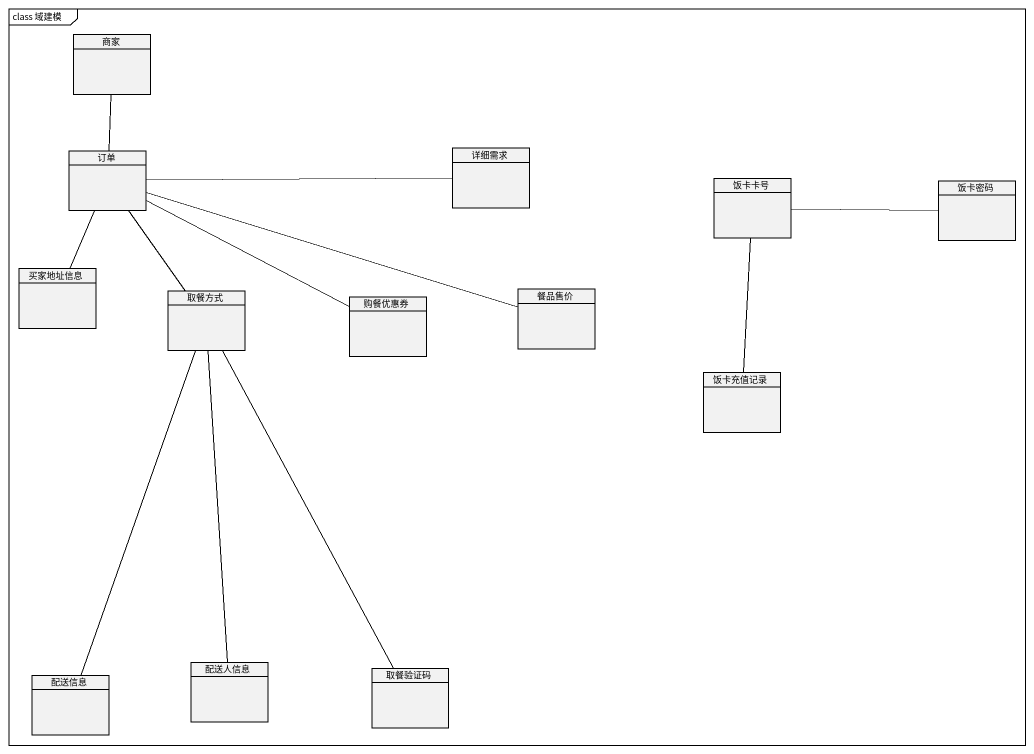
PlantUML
@startuml
mainframe class 域建模
hide circle
hide empty members
class 商家
class 订单
class 详细需求
class 饭卡卡号
class 饭卡密码
class 买家地址信息
class 取餐方式
class 购餐优惠券
class 餐品售价
class 饭卡充值记录
class 配送信息
class 配送人信息
class 取餐验证码
商家 -- 订单
详细需求 -left- 订单
饭卡卡号 -right- 饭卡密码
买家地址信息 -up- 订单
取餐方式 -up- 订单
购餐优惠券 -left- 订单
餐品售价 -left- 订单
饭卡充值记录 -up- 饭卡卡号
配送信息 -up- 取餐方式
配送人信息 -up- 取餐方式
取餐验证码 -up- 取餐方式
@enduml
